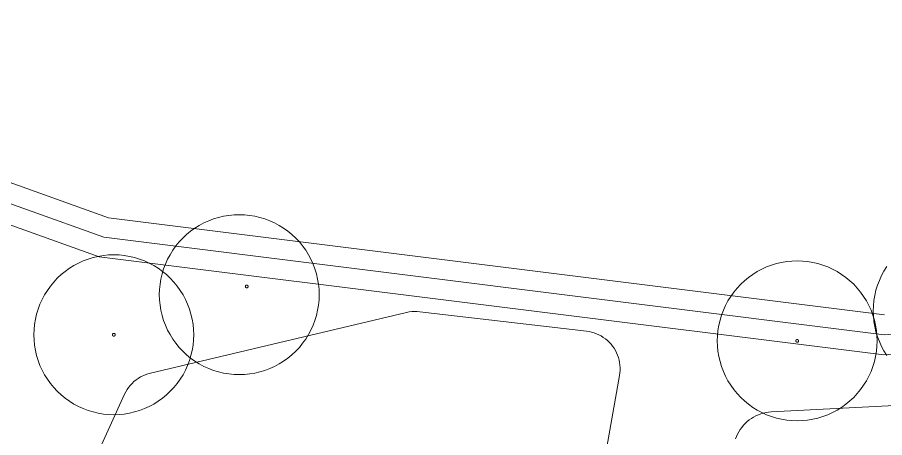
# Model space of a CAD drawing. Header units: inches. Extents: x 501854 to 503583, y 4345579 to 4347155.
# Drawn here: x 502542.57 to 502585.98, y 4346442.23 to 4346463.26 of the extents above; entities that cross this region are included whole.
import ezdxf

# ---------------------------------------------------------------- set-up
doc = ezdxf.new("R2010")
doc.units = ezdxf.units.IN
doc.header["$MEASUREMENT"] = 0
for name, color, linetype, lineweight in [('cp_alberi_linea', 252, 'Continuous', 9), ('cp_canne_tratteggio', 16, 'Continuous', 0), ('cp_pozzette_linee', 142, 'Continuous', 5), ('cp_recinzioni leggere_linea', 132, 'Continuous', 9), ('cp_vegetazione_linee', 34, 'Continuous', 5)]:
    doc.layers.add(name, color=color, linetype=linetype, lineweight=lineweight)

msp = doc.modelspace()

# ---------------------------------------------------------------- hatches: boundary and pattern name
at = {"layer": 'cp_canne_tratteggio', "lineweight": 25}
h = msp.add_hatch(dxfattribs=at)
h.set_pattern_fill('AR-SAND', color=256, scale=1.5, angle=25)
h.set_pattern_definition([(64.2604, (502743.642, 4346446.89), (-1.385729, 2.538138), [0, -2.28, 0, -2.55, 0, -2.4375]), (34.2604, (502743.642, 4346446.89), (0.464291, 4.97512), [0, -1.23, 0, -2.055, 0, -0.7875]), (354.2604, (502741.9946, 4346446.0592), (4.167091, 2.1108425), [0, -0.75, 0, -2.7, 0, -3.525]), (344.2604, (502741.9946, 4346446.059), (3.433469, 3.205822), [0, -0.375, 0, -1.77, 0, -2.025])])
h.paths.add_polyline_path([(501986.281, 4346399.105), (501992.935, 4346401.656, -0.087858), (502078.709, 4346409.996), (502055.176, 4346414.128), (502047.071, 4346414.128), (502025.651, 4346411.815), (502013.493, 4346410.948), (502005.099, 4346407.913), (501993.376, 4346406.178), (501985.56, 4346402.565), (501978.787, 4346403.354), (501975.795, 4346402.313), (501965.994, 4346398.9), (501964.513, 4346399.967), (501961.036, 4346399.377), (501962.485, 4346390.561), (501963.844, 4346390.744), (501967.866, 4346392.12), (501971.252, 4346393.39), (501974.533, 4346394.66), (501979.402, 4346396.565)])
h.paths.add_polyline_path([(502122.318, 4346406.595), (502113.821, 4346407.327), (502102.834, 4346410.692), (502094.776, 4346410.253), (502093.479, 4346408.389, -0.035951), (502128.187, 4346400.979, 0.258775), (502196.159, 4346400.784, -0.063887), (502290.862, 4346433.897), (502290.862, 4346435.079), (502280.765, 4346435.569), (502257.539, 4346429.251), (502239.698, 4346421.898), (502222.613, 4346417.467), (502208.549, 4346409.046), (502193.63, 4346406.067), (502190.347, 4346403.683), (502187.363, 4346401.001), (502176.025, 4346397.127), (502167.371, 4346396.68), (502159.464, 4346394.892), (502138.873, 4346399.28), (502134.918, 4346402.791)])
h.paths.add_polyline_path([(502082.177, 4346412.009), (502078.709, 4346409.996, -0.015034), (502093.479, 4346408.389)])
h.paths.add_polyline_path([(502353.44, 4346437.805), (502354.244, 4346437.9), (502354.964, 4346438.069), (502355.547, 4346438.302), (502356.563, 4346438.725), (502358.087, 4346439.318), (502361.452, 4346440.821), (502363.483, 4346441.012), (502364.457, 4346441.117), (502365.369, 4346441.35), (502367.418, 4346442.095), (502371.102, 4346442.109), (502371.631, 4346442.175), (502372.491, 4346442.44), (502374.304, 4346443.293), (502376.262, 4346443.763), (502378.312, 4346444.093), (502380.584, 4346444.453), (502380.673, 4346444.471), (502380.76, 4346444.498), (502383.669, 4346445.521), (502386.395, 4346446.699), (502394.491, 4346449.874), (502399.095, 4346451.621), (502406.16, 4346454.081), (502409.811, 4346455.272), (502413.541, 4346456.463), (502419.206, 4346458.222), (502423.489, 4346459.318), (502428.518, 4346459.416), (502430.836, 4346458.9), (502430.914, 4346458.886), (502430.993, 4346458.878), (502431.073, 4346458.876), (502431.153, 4346458.881), (502433.057, 4346459.071), (502434.565, 4346459.23), (502436.708, 4346459.151), (502440.607, 4346458.851), (502442.907, 4346458.276), (502445.462, 4346456.328), (502446.313, 4346455.579), (502447.979, 4346454.316), (502448.702, 4346453.847), (502450.589, 4346452.859), (502452.556, 4346450.76), (502453.244, 4346450.469), (502454.62, 4346450.311), (502456.632, 4346450.578), (502458.764, 4346451.027), (502461.394, 4346450.896), (502463.775, 4346450.816), (502465.978, 4346450.824), (502468.141, 4346450.737), (502472.745, 4346450.975), (502476.475, 4346451.055), (502480.67, 4346450.872), (502484.119, 4346450.105), (502484.594, 4346449.605), (502485.876, 4346449.214), (502487.584, 4346449.214), (502487.954, 4346450.248), (502482.423, 4346452.229), (502477.963, 4346453.837), (502471.707, 4346453.775), (502467.867, 4346453.899), (502462.23, 4346454.085), (502449.304, 4346457.705), (502448.036, 4346460.08), (502444.59, 4346462.583), (502438.482, 4346461.957), (502425.325, 4346461.645), (502408.566, 4346456.483), (502391.651, 4346451.165), (502384.446, 4346450.383), (502375.519, 4346446.941), (502356.375, 4346443.499), (502353.164, 4346441.458), (502348.98, 4346439.32), (502335.746, 4346437.863), (502321.539, 4346434.462), (502311.987, 4346435.116), (502308.869, 4346435.113), (502308.869, 4346433.462), (502311.87, 4346433.28), (502313.105, 4346433.175), (502317.259, 4346432.963), (502320.022, 4346432.81), (502320.095, 4346432.809), (502320.167, 4346432.813), (502320.184, 4346432.815), (502323.397, 4346433.772), (502326.917, 4346434.228), (502330.279, 4346434.155), (502330.79, 4346434.216), (502333.195, 4346434.963), (502334.981, 4346434.82), (502336.092, 4346434.851), (502337.68, 4346434.851), (502339.823, 4346435.014), (502342.598, 4346435.624), (502344.93, 4346435.846), (502347.955, 4346436.558), (502349.731, 4346437.279), (502351.928, 4346437.686)])
h.paths.add_polyline_path([(502768.185, 4346429.638), (502763.485, 4346428.055), (502757.435, 4346427.839), (502754.975, 4346427.752), (502747.195, 4346428.991), (502747.239, 4346427.582), (502750.564, 4346426.502), (502752.866, 4346426.184), (502755.644, 4346426.105), (502757.708, 4346426.263), (502759.613, 4346426.581), (502761.915, 4346426.978), (502764.058, 4346426.978), (502766.36, 4346427.057), (502768.257, 4346427.328)])

# ---------------------------------------------------------------- linework, layer by layer
at = {"layer": 'cp_alberi_linea'}
for points in [[(502557.674, 4346449.388), (502557.666, 4346449.649), (502557.64, 4346449.91), (502557.597, 4346450.168), (502557.538, 4346450.423), (502557.462, 4346450.673), (502557.37, 4346450.918), (502557.262, 4346451.157), (502557.138, 4346451.388), (502557, 4346451.61), (502556.848, 4346451.823), (502556.682, 4346452.025), (502556.503, 4346452.216), (502556.312, 4346452.395), (502556.109, 4346452.561), (502555.897, 4346452.714), (502555.674, 4346452.852), (502555.443, 4346452.975), (502555.205, 4346453.083), (502554.96, 4346453.175), (502554.71, 4346453.251), (502554.455, 4346453.311), (502554.196, 4346453.353), (502553.936, 4346453.379), (502553.674, 4346453.388), (502553.413, 4346453.379), (502553.152, 4346453.353), (502552.894, 4346453.311), (502552.639, 4346453.251), (502552.388, 4346453.175), (502552.144, 4346453.083), (502551.905, 4346452.975), (502551.674, 4346452.852), (502551.452, 4346452.714), (502551.239, 4346452.561), (502551.037, 4346452.395), (502550.846, 4346452.216), (502550.667, 4346452.025), (502550.501, 4346451.823), (502550.348, 4346451.61), (502550.21, 4346451.388), (502550.087, 4346451.157), (502549.979, 4346450.918), (502549.887, 4346450.673), (502549.811, 4346450.423), (502549.751, 4346450.168), (502549.708, 4346449.91), (502549.683, 4346449.649), (502549.674, 4346449.388), (502549.683, 4346449.126), (502549.708, 4346448.866), (502549.751, 4346448.607), (502549.811, 4346448.352), (502549.887, 4346448.102), (502549.979, 4346447.857), (502550.087, 4346447.619), (502550.21, 4346447.388), (502550.348, 4346447.165), (502550.501, 4346446.953), (502550.667, 4346446.75), (502550.846, 4346446.559), (502551.037, 4346446.38), (502551.239, 4346446.214), (502551.452, 4346446.062), (502551.674, 4346445.924), (502551.905, 4346445.8), (502552.144, 4346445.692), (502552.388, 4346445.6), (502552.639, 4346445.524), (502552.894, 4346445.465), (502553.152, 4346445.422), (502553.413, 4346445.396), (502553.674, 4346445.388), (502553.936, 4346445.396), (502554.196, 4346445.422), (502554.455, 4346445.465), (502554.71, 4346445.524), (502554.96, 4346445.6), (502555.205, 4346445.692), (502555.443, 4346445.8), (502555.674, 4346445.924), (502555.897, 4346446.062), (502556.109, 4346446.214), (502556.312, 4346446.38), (502556.503, 4346446.559), (502556.682, 4346446.75), (502556.848, 4346446.953), (502557, 4346447.165), (502557.138, 4346447.388), (502557.262, 4346447.619), (502557.37, 4346447.857), (502557.462, 4346448.102), (502557.538, 4346448.352), (502557.597, 4346448.607), (502557.64, 4346448.866), (502557.666, 4346449.126)], [(502551.396, 4346447.381), (502551.387, 4346447.643), (502551.361, 4346447.903), (502551.319, 4346448.162), (502551.259, 4346448.417), (502551.183, 4346448.667), (502551.091, 4346448.912), (502550.983, 4346449.15), (502550.86, 4346449.381), (502550.721, 4346449.604), (502550.569, 4346449.816), (502550.403, 4346450.019), (502550.224, 4346450.21), (502550.033, 4346450.389), (502549.831, 4346450.555), (502549.618, 4346450.707), (502549.396, 4346450.845), (502549.165, 4346450.969), (502548.926, 4346451.077), (502548.681, 4346451.169), (502548.431, 4346451.245), (502548.176, 4346451.304), (502547.918, 4346451.347), (502547.657, 4346451.373), (502547.396, 4346451.381), (502547.134, 4346451.373), (502546.873, 4346451.347), (502546.615, 4346451.304), (502546.36, 4346451.245), (502546.11, 4346451.169), (502545.865, 4346451.077), (502545.626, 4346450.969), (502545.396, 4346450.845), (502545.173, 4346450.707), (502544.961, 4346450.555), (502544.758, 4346450.389), (502544.567, 4346450.21), (502544.388, 4346450.019), (502544.222, 4346449.816), (502544.07, 4346449.604), (502543.931, 4346449.381), (502543.808, 4346449.15), (502543.7, 4346448.912), (502543.608, 4346448.667), (502543.532, 4346448.417), (502543.472, 4346448.162), (502543.43, 4346447.903), (502543.404, 4346447.643), (502543.396, 4346447.381), (502543.404, 4346447.12), (502543.43, 4346446.859), (502543.472, 4346446.601), (502543.532, 4346446.346), (502543.608, 4346446.096), (502543.7, 4346445.851), (502543.808, 4346445.612), (502543.931, 4346445.381), (502544.07, 4346445.159), (502544.222, 4346444.946), (502544.388, 4346444.744), (502544.567, 4346444.553), (502544.758, 4346444.374), (502544.961, 4346444.208), (502545.173, 4346444.055), (502545.396, 4346443.917), (502545.626, 4346443.794), (502545.865, 4346443.686), (502546.11, 4346443.594), (502546.36, 4346443.518), (502546.615, 4346443.458), (502546.873, 4346443.416), (502547.134, 4346443.39), (502547.396, 4346443.381), (502547.657, 4346443.39), (502547.918, 4346443.416), (502548.176, 4346443.458), (502548.431, 4346443.518), (502548.681, 4346443.594), (502548.926, 4346443.686), (502549.165, 4346443.794), (502549.396, 4346443.917), (502549.618, 4346444.055), (502549.831, 4346444.208), (502550.033, 4346444.374), (502550.224, 4346444.553), (502550.403, 4346444.744), (502550.569, 4346444.946), (502550.721, 4346445.159), (502550.86, 4346445.381), (502550.983, 4346445.612), (502551.091, 4346445.851), (502551.183, 4346446.096), (502551.259, 4346446.346), (502551.319, 4346446.601), (502551.361, 4346446.859), (502551.387, 4346447.12)], [(502585.598, 4346447.076), (502585.59, 4346447.338), (502585.564, 4346447.598), (502585.522, 4346447.857), (502585.462, 4346448.112), (502585.386, 4346448.362), (502585.294, 4346448.607), (502585.186, 4346448.845), (502585.063, 4346449.076), (502584.924, 4346449.299), (502584.772, 4346449.511), (502584.606, 4346449.714), (502584.427, 4346449.905), (502584.236, 4346450.084), (502584.033, 4346450.25), (502583.821, 4346450.402), (502583.598, 4346450.54), (502583.368, 4346450.664), (502583.129, 4346450.772), (502582.884, 4346450.864), (502582.634, 4346450.94), (502582.379, 4346450.999), (502582.121, 4346451.042), (502581.86, 4346451.068), (502581.598, 4346451.076), (502581.337, 4346451.068), (502581.076, 4346451.042), (502580.818, 4346450.999), (502580.563, 4346450.94), (502580.313, 4346450.864), (502580.068, 4346450.772), (502579.829, 4346450.664), (502579.598, 4346450.54), (502579.376, 4346450.402), (502579.163, 4346450.25), (502578.961, 4346450.084), (502578.77, 4346449.905), (502578.591, 4346449.714), (502578.425, 4346449.511), (502578.273, 4346449.299), (502578.134, 4346449.076), (502578.011, 4346448.845), (502577.903, 4346448.607), (502577.811, 4346448.362), (502577.735, 4346448.112), (502577.675, 4346447.857), (502577.633, 4346447.598), (502577.607, 4346447.338), (502577.598, 4346447.076), (502577.607, 4346446.815), (502577.633, 4346446.554), (502577.675, 4346446.296), (502577.735, 4346446.041), (502577.811, 4346445.79), (502577.903, 4346445.546), (502578.011, 4346445.307), (502578.134, 4346445.076), (502578.273, 4346444.854), (502578.425, 4346444.641), (502578.591, 4346444.439), (502578.77, 4346444.248), (502578.961, 4346444.069), (502579.163, 4346443.903), (502579.376, 4346443.75), (502579.598, 4346443.612), (502579.829, 4346443.489), (502580.068, 4346443.381), (502580.313, 4346443.289), (502580.563, 4346443.213), (502580.818, 4346443.153), (502581.076, 4346443.11), (502581.337, 4346443.085), (502581.598, 4346443.076), (502581.86, 4346443.085), (502582.121, 4346443.11), (502582.379, 4346443.153), (502582.634, 4346443.213), (502582.884, 4346443.289), (502583.129, 4346443.381), (502583.368, 4346443.489), (502583.598, 4346443.612), (502583.821, 4346443.75), (502584.033, 4346443.903), (502584.236, 4346444.069), (502584.427, 4346444.248), (502584.606, 4346444.439), (502584.772, 4346444.641), (502584.924, 4346444.854), (502585.063, 4346445.076), (502585.186, 4346445.307), (502585.294, 4346445.546), (502585.386, 4346445.79), (502585.462, 4346446.041), (502585.522, 4346446.296), (502585.564, 4346446.554), (502585.59, 4346446.815)], [(502554.118, 4346449.799), (502554.118, 4346449.803), (502554.118, 4346449.808), (502554.117, 4346449.813), (502554.116, 4346449.817), (502554.115, 4346449.821), (502554.113, 4346449.826), (502554.111, 4346449.83), (502554.109, 4346449.834), (502554.107, 4346449.838), (502554.104, 4346449.842), (502554.101, 4346449.845), (502554.098, 4346449.848), (502554.095, 4346449.852), (502554.091, 4346449.855), (502554.087, 4346449.857), (502554.083, 4346449.86), (502554.079, 4346449.862), (502554.075, 4346449.864), (502554.071, 4346449.865), (502554.066, 4346449.867), (502554.062, 4346449.868), (502554.057, 4346449.868), (502554.053, 4346449.869), (502554.048, 4346449.869), (502554.044, 4346449.869), (502554.039, 4346449.868), (502554.035, 4346449.868), (502554.03, 4346449.867), (502554.026, 4346449.865), (502554.021, 4346449.864), (502554.017, 4346449.862), (502554.013, 4346449.86), (502554.009, 4346449.857), (502554.006, 4346449.855), (502554.002, 4346449.852), (502553.999, 4346449.848), (502553.996, 4346449.845), (502553.993, 4346449.842), (502553.99, 4346449.838), (502553.988, 4346449.834), (502553.985, 4346449.83), (502553.984, 4346449.826), (502553.982, 4346449.821), (502553.981, 4346449.817), (502553.98, 4346449.813), (502553.979, 4346449.808), (502553.978, 4346449.803), (502553.978, 4346449.799), (502553.978, 4346449.794), (502553.979, 4346449.79), (502553.98, 4346449.785), (502553.981, 4346449.781), (502553.982, 4346449.776), (502553.984, 4346449.772), (502553.985, 4346449.768), (502553.988, 4346449.764), (502553.99, 4346449.76), (502553.993, 4346449.756), (502553.996, 4346449.753), (502553.999, 4346449.749), (502554.002, 4346449.746), (502554.006, 4346449.743), (502554.009, 4346449.741), (502554.013, 4346449.738), (502554.017, 4346449.736), (502554.021, 4346449.734), (502554.026, 4346449.733), (502554.03, 4346449.731), (502554.035, 4346449.73), (502554.039, 4346449.729), (502554.044, 4346449.729), (502554.048, 4346449.729), (502554.053, 4346449.729), (502554.057, 4346449.729), (502554.062, 4346449.73), (502554.066, 4346449.731), (502554.071, 4346449.733), (502554.075, 4346449.734), (502554.079, 4346449.736), (502554.083, 4346449.738), (502554.087, 4346449.741), (502554.091, 4346449.743), (502554.095, 4346449.746), (502554.098, 4346449.749), (502554.101, 4346449.753), (502554.104, 4346449.756), (502554.107, 4346449.76), (502554.109, 4346449.764), (502554.111, 4346449.768), (502554.113, 4346449.772), (502554.115, 4346449.776), (502554.116, 4346449.781), (502554.117, 4346449.785), (502554.118, 4346449.79), (502554.118, 4346449.794)], [(502547.466, 4346447.381), (502547.465, 4346447.386), (502547.465, 4346447.39), (502547.464, 4346447.395), (502547.463, 4346447.399), (502547.462, 4346447.404), (502547.46, 4346447.408), (502547.458, 4346447.412), (502547.456, 4346447.416), (502547.454, 4346447.42), (502547.451, 4346447.424), (502547.448, 4346447.428), (502547.445, 4346447.431), (502547.442, 4346447.434), (502547.438, 4346447.437), (502547.434, 4346447.44), (502547.431, 4346447.442), (502547.427, 4346447.444), (502547.422, 4346447.446), (502547.418, 4346447.448), (502547.414, 4346447.449), (502547.409, 4346447.45), (502547.405, 4346447.451), (502547.4, 4346447.451), (502547.396, 4346447.451), (502547.391, 4346447.451), (502547.386, 4346447.451), (502547.382, 4346447.45), (502547.377, 4346447.449), (502547.373, 4346447.448), (502547.369, 4346447.446), (502547.365, 4346447.444), (502547.361, 4346447.442), (502547.357, 4346447.44), (502547.353, 4346447.437), (502547.349, 4346447.434), (502547.346, 4346447.431), (502547.343, 4346447.428), (502547.34, 4346447.424), (502547.337, 4346447.42), (502547.335, 4346447.416), (502547.333, 4346447.412), (502547.331, 4346447.408), (502547.329, 4346447.404), (502547.328, 4346447.399), (502547.327, 4346447.395), (502547.326, 4346447.39), (502547.326, 4346447.386), (502547.325, 4346447.381), (502547.326, 4346447.377), (502547.326, 4346447.372), (502547.327, 4346447.368), (502547.328, 4346447.363), (502547.329, 4346447.359), (502547.331, 4346447.354), (502547.333, 4346447.35), (502547.335, 4346447.346), (502547.337, 4346447.342), (502547.34, 4346447.339), (502547.343, 4346447.335), (502547.346, 4346447.332), (502547.349, 4346447.329), (502547.353, 4346447.326), (502547.357, 4346447.323), (502547.361, 4346447.321), (502547.365, 4346447.318), (502547.369, 4346447.317), (502547.373, 4346447.315), (502547.377, 4346447.314), (502547.382, 4346447.313), (502547.386, 4346447.312), (502547.391, 4346447.311), (502547.396, 4346447.311), (502547.4, 4346447.311), (502547.405, 4346447.312), (502547.409, 4346447.313), (502547.414, 4346447.314), (502547.418, 4346447.315), (502547.422, 4346447.317), (502547.427, 4346447.318), (502547.431, 4346447.321), (502547.434, 4346447.323), (502547.438, 4346447.326), (502547.442, 4346447.329), (502547.445, 4346447.332), (502547.448, 4346447.335), (502547.451, 4346447.339), (502547.454, 4346447.342), (502547.456, 4346447.346), (502547.458, 4346447.35), (502547.46, 4346447.354), (502547.462, 4346447.359), (502547.463, 4346447.363), (502547.464, 4346447.368), (502547.465, 4346447.372), (502547.465, 4346447.377)], [(502581.669, 4346447.076), (502581.668, 4346447.081), (502581.668, 4346447.085), (502581.667, 4346447.09), (502581.666, 4346447.094), (502581.665, 4346447.099), (502581.663, 4346447.103), (502581.661, 4346447.107), (502581.659, 4346447.111), (502581.657, 4346447.115), (502581.654, 4346447.119), (502581.651, 4346447.122), (502581.648, 4346447.126), (502581.645, 4346447.129), (502581.641, 4346447.132), (502581.637, 4346447.135), (502581.633, 4346447.137), (502581.629, 4346447.139), (502581.625, 4346447.141), (502581.621, 4346447.143), (502581.617, 4346447.144), (502581.612, 4346447.145), (502581.608, 4346447.146), (502581.603, 4346447.146), (502581.598, 4346447.146), (502581.594, 4346447.146), (502581.589, 4346447.146), (502581.585, 4346447.145), (502581.58, 4346447.144), (502581.576, 4346447.143), (502581.572, 4346447.141), (502581.567, 4346447.139), (502581.563, 4346447.137), (502581.559, 4346447.135), (502581.556, 4346447.132), (502581.552, 4346447.129), (502581.549, 4346447.126), (502581.546, 4346447.122), (502581.543, 4346447.119), (502581.54, 4346447.115), (502581.538, 4346447.111), (502581.536, 4346447.107), (502581.534, 4346447.103), (502581.532, 4346447.099), (502581.531, 4346447.094), (502581.53, 4346447.09), (502581.529, 4346447.085), (502581.528, 4346447.081), (502581.528, 4346447.076), (502581.528, 4346447.072), (502581.529, 4346447.067), (502581.53, 4346447.063), (502581.531, 4346447.058), (502581.532, 4346447.054), (502581.534, 4346447.049), (502581.536, 4346447.045), (502581.538, 4346447.041), (502581.54, 4346447.037), (502581.543, 4346447.034), (502581.546, 4346447.03), (502581.549, 4346447.027), (502581.552, 4346447.024), (502581.556, 4346447.021), (502581.559, 4346447.018), (502581.563, 4346447.016), (502581.567, 4346447.013), (502581.572, 4346447.011), (502581.576, 4346447.01), (502581.58, 4346447.009), (502581.585, 4346447.007), (502581.589, 4346447.007), (502581.594, 4346447.006), (502581.598, 4346447.006), (502581.603, 4346447.006), (502581.608, 4346447.007), (502581.612, 4346447.007), (502581.617, 4346447.009), (502581.621, 4346447.01), (502581.625, 4346447.011), (502581.629, 4346447.013), (502581.633, 4346447.016), (502581.637, 4346447.018), (502581.641, 4346447.021), (502581.645, 4346447.024), (502581.648, 4346447.027), (502581.651, 4346447.03), (502581.654, 4346447.034), (502581.657, 4346447.037), (502581.659, 4346447.041), (502581.661, 4346447.045), (502581.663, 4346447.049), (502581.665, 4346447.054), (502581.666, 4346447.058), (502581.667, 4346447.063), (502581.668, 4346447.067), (502581.668, 4346447.072)]]:
    msp.add_lwpolyline(points, close=True, dxfattribs=at)
msp.add_lwpolyline([(502586.08, 4346450.793), (502585.941, 4346450.57), (502585.818, 4346450.339), (502585.71, 4346450.101), (502585.618, 4346449.856), (502585.542, 4346449.605), (502585.482, 4346449.351), (502585.44, 4346449.092), (502585.414, 4346448.832), (502585.405, 4346448.57), (502585.414, 4346448.309), (502585.44, 4346448.048), (502585.482, 4346447.79), (502585.542, 4346447.535), (502585.618, 4346447.284), (502585.71, 4346447.039), (502585.818, 4346446.801), (502585.941, 4346446.57), (502586.08, 4346446.348)], dxfattribs=at)
at = {"layer": 'cp_pozzette_linee'}
for points in [[(502545.728, 4346439.564), (502547.934, 4346444.402), (502547.993, 4346444.521), (502548.061, 4346444.636), (502548.136, 4346444.746), (502548.219, 4346444.85), (502548.309, 4346444.948), (502548.406, 4346445.039), (502548.509, 4346445.124), (502548.617, 4346445.201), (502548.731, 4346445.27), (502548.849, 4346445.331), (502548.971, 4346445.384), (502549.097, 4346445.428), (502549.225, 4346445.463), (502562.047, 4346448.495), (502562.177, 4346448.521), (502562.308, 4346448.538), (502562.44, 4346448.546), (502562.572, 4346448.544), (502562.704, 4346448.534), (502571.055, 4346447.563), (502571.183, 4346447.544), (502571.309, 4346447.516), (502571.433, 4346447.48), (502571.554, 4346447.435), (502571.672, 4346447.382), (502571.786, 4346447.321), (502571.895, 4346447.253), (502572, 4346447.178), (502572.099, 4346447.095), (502572.193, 4346447.006), (502572.28, 4346446.911), (502572.36, 4346446.81), (502572.434, 4346446.704), (502572.5, 4346446.593), (502572.558, 4346446.478), (502572.609, 4346446.359), (502572.651, 4346446.237), (502572.685, 4346446.113), (502572.711, 4346445.986), (502572.727, 4346445.858), (502572.735, 4346445.729), (502572.735, 4346445.6), (502572.725, 4346445.472), (502572.707, 4346445.344), (502570.129, 4346430.817)], [(502578.509, 4346442.169), (502578.556, 4346442.293), (502578.611, 4346442.414), (502578.674, 4346442.53), (502578.744, 4346442.642), (502578.822, 4346442.749), (502578.906, 4346442.851), (502578.997, 4346442.947), (502579.095, 4346443.037), (502579.197, 4346443.12), (502579.306, 4346443.196), (502579.419, 4346443.265), (502579.536, 4346443.326), (502579.657, 4346443.38), (502579.781, 4346443.425), (502579.908, 4346443.462), (502580.038, 4346443.49), (502580.168, 4346443.51), (502580.3, 4346443.521), (502605.706, 4346444.821)]]:
    msp.add_lwpolyline(points, dxfattribs=at)
at = {"layer": 'cp_recinzioni leggere_linea'}
msp.add_lwpolyline([(502377.588, 4346478.245), (502388.545, 4346479.626), (502409.697, 4346482.858), (502429.071, 4346487.504), (502466.364, 4346482.898), (502483.137, 4346476.627), (502524.307, 4346461.417), (502547.138, 4346453.239), (502585.971, 4346448.386)], dxfattribs=at)
at = {"layer": 'cp_vegetazione_linee'}
for points in [[(502275.41, 4346462.555), (502317.466, 4346468.597), (502377.721, 4346477.254), (502388.683, 4346478.636), (502409.89, 4346481.876), (502429.128, 4346486.489), (502466.124, 4346481.92), (502482.789, 4346475.69), (502523.965, 4346460.477), (502546.904, 4346452.261), (502585.955, 4346447.38), (502606.038, 4346448.84), (502634.559, 4346450.563), (502659.979, 4346451.587), (502688.863, 4346451.853), (502722.539, 4346448.771)], [(502275.687, 4346461.585), (502317.608, 4346467.607), (502377.855, 4346476.263), (502388.821, 4346477.645), (502410.082, 4346480.894), (502429.185, 4346485.475), (502465.885, 4346480.942), (502482.44, 4346474.752), (502523.623, 4346459.537), (502546.671, 4346451.282), (502585.929, 4346446.376), (502606.104, 4346447.842), (502634.609, 4346449.564), (502660.004, 4346450.587), (502688.822, 4346450.853), (502722.448, 4346447.775)]]:
    msp.add_lwpolyline(points, dxfattribs=at)

doc.saveas('drawing.dxf')
